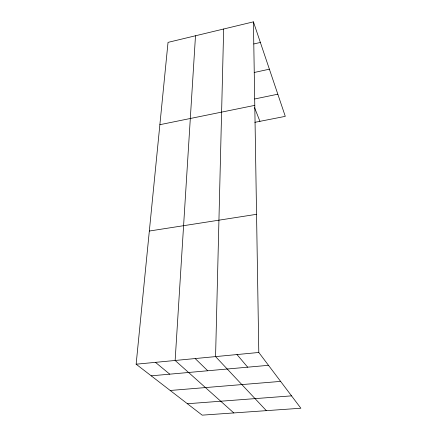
<?xml version="1.0" encoding="UTF-8"?>
<svg xmlns="http://www.w3.org/2000/svg" width="437" height="437" viewBox="0 0 437 437"><rect width="100%" height="100%" fill="white"/><g stroke="black" fill="none" stroke-linecap="round" stroke-linejoin="round"><path stroke-width="0.66" d="M223.657 29L215.567 356.603L266.352 410.654M195.497 35.768L175.139 360.47L233.811 412.932M253.427 21.85L258.797 352.468L300.864 408.234L202.184 415.15L136.136 364.201L168.032 42.373L253.427 21.85L285.29 116.351L254.831 122.333M253.782 43.968L260.37 42.449M254.208 72.493L269.383 69.183M254.695 98.975L277.823 94.201M159.871 124.692L254.782 105.361M149.334 231.036L256.552 214.31M136.136 364.201L258.797 352.468M151.213 375.831L268.487 365.316M170.201 390.476L280.614 381.397M187.397 403.744L291.528 395.862M155.463 362.355L169.736 374.17M195.17 358.553L207.733 370.762M236.974 354.554L247.67 367.184M254.558 107.649L259.933 121.328"/></g></svg>
